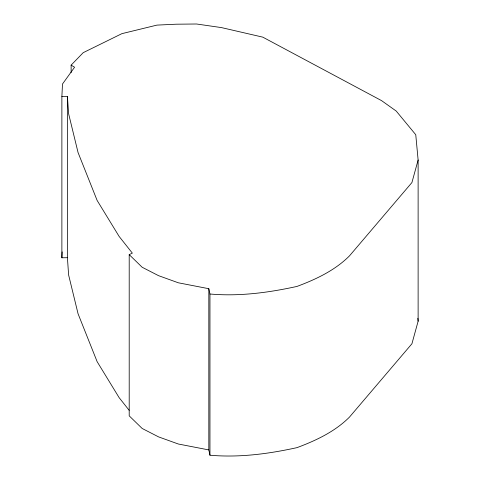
<?xml version="1.0" encoding="UTF-8"?>
<svg xmlns="http://www.w3.org/2000/svg" width="480" height="480" viewBox="0 0 480 480"><rect width="100%" height="100%" fill="white"/><g stroke="black" fill="none" stroke-linecap="round" stroke-linejoin="round"><path stroke-width="0.72" d="M61.878 96.57L62.49 84.024L74.58 67.224L71.13 65.136L83.214 52.662L121.914 33.648L156.948 25.11L176.238 24.204L196.566 24L221.478 27.6L262.794 37.146L381.558 100.626L396.216 111.054L415.764 134.73L418.122 160.026L418.122 321.24L411.924 343.758L349.488 417.084C334.962 431.628 316.032 440.526 297 447.636C268.416 453.912 239.256 457.788 209.958 455.22L208.824 449.928L208.824 288.714L178.332 282.792L158.568 275.67L142.158 267.252L129.204 254.634L132.342 253.122L119.124 236.424L97.134 200.454L78.066 152.568L68.604 113.7L67.422 96.492L61.878 96.57L61.878 257.784L67.422 257.706L68.604 274.914L78.066 313.782L97.134 361.668L119.124 397.638L129.156 410.304M61.878 257.784L62.166 251.88M418.122 160.026L411.924 182.544L349.488 255.87C334.962 270.414 316.032 279.312 297 286.422C268.416 292.698 239.256 296.574 209.958 294.006L208.824 288.714M208.824 449.928L178.332 444.012L158.568 436.884L142.158 428.466L129.204 415.848L129.204 254.634M417.84 318.264L418.122 321.24M209.958 294.006L209.958 455.22M71.13 65.136L71.13 72.63M67.422 96.492L67.422 257.706"/></g></svg>
